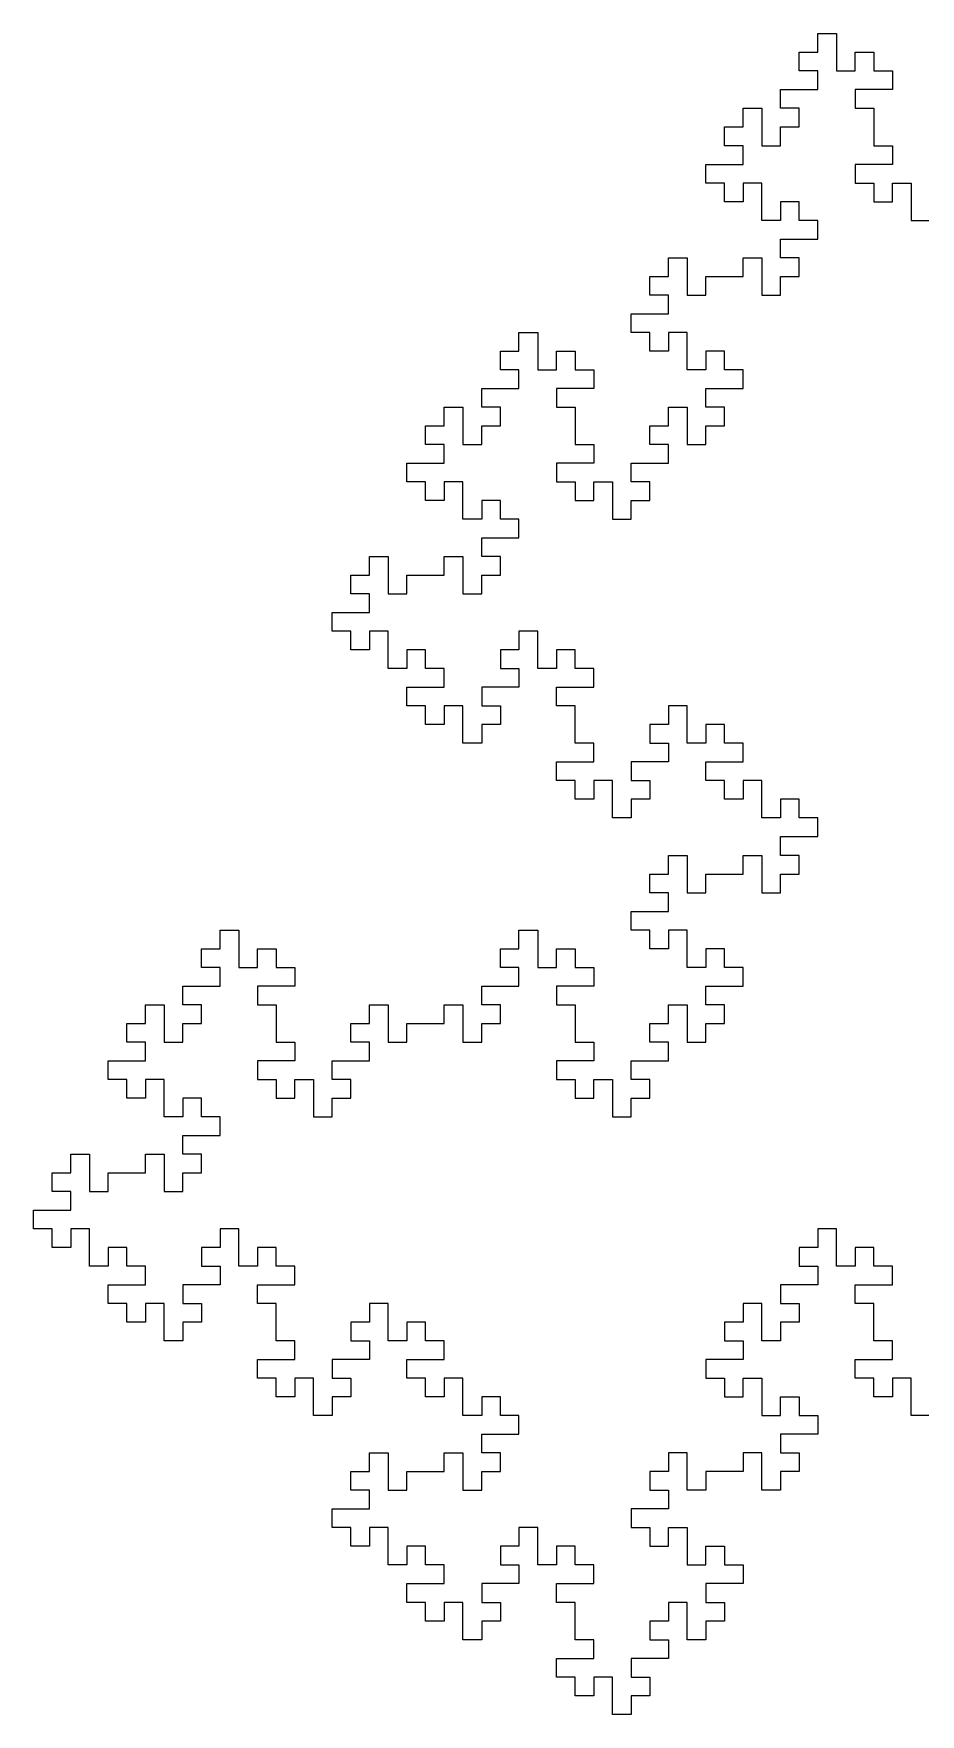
# Model space of a CAD drawing. Extents: x -442 to 211, y 60 to 305.
# Drawn here: x -442.4 to -356.6, y 142.2 to 304.7 of the extents above; entities that cross this region are included whole.
import ezdxf

# ---------------------------------------------------------------- set-up
doc = ezdxf.new("R2010")
doc.units = 0

msp = doc.modelspace()

# ---------------------------------------------------------------- linework, layer by layer
at = {"layer": 'Layer 1'}
for p, q in [((-366.552, 302.943), (-366.552, 304.749)), ((-366.552, 304.749), (-364.746, 304.749)), ((-364.746, 304.749), (-364.746, 302.943)), ((-368.357, 301.137), (-368.357, 302.943)), ((-368.357, 302.943), (-366.552, 302.943)), ((-364.746, 302.943), (-364.746, 301.137)), ((-362.94, 301.137), (-362.94, 302.943)), ((-362.94, 302.943), (-361.134, 302.943)), ((-361.134, 302.943), (-361.134, 301.137)), ((-366.552, 301.137), (-368.357, 301.137)), ((-366.552, 299.331), (-366.552, 301.137)), ((-364.746, 301.137), (-362.94, 301.137)), ((-361.134, 301.137), (-359.328, 301.137)), ((-359.328, 301.137), (-359.328, 299.331)), ((-370.163, 297.525), (-370.163, 299.331)), ((-370.163, 299.331), (-368.357, 299.331)), ((-368.357, 299.331), (-366.552, 299.331)), ((-361.134, 299.331), (-362.94, 299.331)), ((-362.94, 299.331), (-362.94, 297.525)), ((-359.328, 299.331), (-361.134, 299.331)), ((-373.775, 295.719), (-373.775, 297.525)), ((-373.775, 297.525), (-371.969, 297.525)), ((-371.969, 297.525), (-371.969, 295.719)), ((-368.357, 297.525), (-370.163, 297.525)), ((-368.357, 295.719), (-368.357, 297.525)), ((-362.94, 297.525), (-361.134, 297.525)), ((-361.134, 297.525), (-361.134, 295.719)), ((-375.581, 293.913), (-375.581, 295.719)), ((-375.581, 295.719), (-373.775, 295.719)), ((-371.969, 295.719), (-371.969, 293.913)), ((-370.163, 293.913), (-370.163, 295.719)), ((-370.163, 295.719), (-368.357, 295.719)), ((-361.134, 295.719), (-361.134, 293.913)), ((-373.775, 293.913), (-375.581, 293.913)), ((-373.775, 292.108), (-373.775, 293.913)), ((-371.969, 293.913), (-370.163, 293.913)), ((-361.134, 293.913), (-359.328, 293.913)), ((-359.328, 293.913), (-359.328, 292.108)), ((-377.387, 290.302), (-377.387, 292.108)), ((-377.387, 292.108), (-375.581, 292.108)), ((-375.581, 292.108), (-373.775, 292.108)), ((-361.134, 292.108), (-362.94, 292.108)), ((-362.94, 292.108), (-362.94, 290.302)), ((-359.328, 292.108), (-361.134, 292.108)), ((-375.581, 290.302), (-377.387, 290.302)), ((-375.581, 288.496), (-375.581, 290.302)), ((-371.969, 290.302), (-373.775, 290.302)), ((-373.775, 290.302), (-373.775, 288.496)), ((-371.969, 288.496), (-371.969, 290.302)), ((-362.94, 290.302), (-361.134, 290.302)), ((-361.134, 290.302), (-361.134, 288.496)), ((-359.328, 288.496), (-359.328, 290.302)), ((-359.328, 290.302), (-357.522, 290.302)), ((-357.522, 290.302), (-357.522, 288.496)), ((-373.775, 288.496), (-375.581, 288.496)), ((-371.969, 286.69), (-371.969, 288.496)), ((-368.357, 288.496), (-370.163, 288.496)), ((-370.163, 288.496), (-370.163, 286.69)), ((-368.357, 286.69), (-368.357, 288.496)), ((-361.134, 288.496), (-359.328, 288.496)), ((-357.522, 288.496), (-357.522, 286.69)), ((-370.163, 286.69), (-371.969, 286.69)), ((-366.552, 286.69), (-368.357, 286.69)), ((-366.552, 284.884), (-366.552, 286.69)), ((-357.522, 286.69), (-355.716, 286.69)), ((-370.163, 283.078), (-370.163, 284.884)), ((-370.163, 284.884), (-368.357, 284.884)), ((-368.357, 284.884), (-366.552, 284.884)), ((-380.999, 281.272), (-380.999, 283.078)), ((-380.999, 283.078), (-379.193, 283.078)), ((-379.193, 283.078), (-379.193, 281.272)), ((-373.775, 281.272), (-373.775, 283.078)), ((-373.775, 283.078), (-371.969, 283.078)), ((-371.969, 283.078), (-371.969, 281.272)), ((-368.357, 283.078), (-370.163, 283.078)), ((-368.357, 281.272), (-368.357, 283.078)), ((-382.804, 279.467), (-382.804, 281.272)), ((-382.804, 281.272), (-380.999, 281.272)), ((-379.193, 281.272), (-379.193, 279.467)), ((-377.387, 279.467), (-377.387, 281.272)), ((-377.387, 281.272), (-375.581, 281.272)), ((-375.581, 281.272), (-373.775, 281.272)), ((-371.969, 281.272), (-371.969, 279.467)), ((-370.163, 279.467), (-370.163, 281.272)), ((-370.163, 281.272), (-368.357, 281.272)), ((-380.999, 279.467), (-382.804, 279.467)), ((-380.999, 277.661), (-380.999, 279.467)), ((-379.193, 279.467), (-377.387, 279.467)), ((-371.969, 279.467), (-370.163, 279.467)), ((-384.61, 275.855), (-384.61, 277.661)), ((-384.61, 277.661), (-382.804, 277.661)), ((-382.804, 277.661), (-380.999, 277.661)), ((-395.446, 274.049), (-395.446, 275.855)), ((-395.446, 275.855), (-393.64, 275.855)), ((-393.64, 275.855), (-393.64, 274.049)), ((-382.804, 275.855), (-384.61, 275.855)), ((-382.804, 274.049), (-382.804, 275.855)), ((-379.193, 275.855), (-380.999, 275.855)), ((-380.999, 275.855), (-380.999, 274.049)), ((-379.193, 274.049), (-379.193, 275.855)), ((-397.251, 272.243), (-397.251, 274.049)), ((-397.251, 274.049), (-395.446, 274.049)), ((-393.64, 274.049), (-393.64, 272.243)), ((-391.834, 272.243), (-391.834, 274.049)), ((-391.834, 274.049), (-390.028, 274.049)), ((-390.028, 274.049), (-390.028, 272.243)), ((-380.999, 274.049), (-382.804, 274.049)), ((-379.193, 272.243), (-379.193, 274.049)), ((-375.581, 274.049), (-377.387, 274.049)), ((-377.387, 274.049), (-377.387, 272.243)), ((-375.581, 272.243), (-375.581, 274.049)), ((-395.446, 272.243), (-397.251, 272.243)), ((-395.446, 270.437), (-395.446, 272.243)), ((-393.64, 272.243), (-391.834, 272.243)), ((-390.028, 272.243), (-388.222, 272.243)), ((-388.222, 272.243), (-388.222, 270.437)), ((-377.387, 272.243), (-379.193, 272.243)), ((-373.775, 272.243), (-375.581, 272.243)), ((-373.775, 270.437), (-373.775, 272.243)), ((-399.057, 268.631), (-399.057, 270.437)), ((-399.057, 270.437), (-397.251, 270.437)), ((-397.251, 270.437), (-395.446, 270.437)), ((-390.028, 270.437), (-391.834, 270.437)), ((-391.834, 270.437), (-391.834, 268.631)), ((-388.222, 270.437), (-390.028, 270.437)), ((-377.387, 268.631), (-377.387, 270.437)), ((-377.387, 270.437), (-375.581, 270.437)), ((-375.581, 270.437), (-373.775, 270.437)), ((-402.669, 266.825), (-402.669, 268.631)), ((-402.669, 268.631), (-400.863, 268.631)), ((-400.863, 268.631), (-400.863, 266.825)), ((-397.251, 268.631), (-399.057, 268.631)), ((-397.251, 266.825), (-397.251, 268.631)), ((-391.834, 268.631), (-390.028, 268.631)), ((-390.028, 268.631), (-390.028, 266.825)), ((-380.999, 266.825), (-380.999, 268.631)), ((-380.999, 268.631), (-379.193, 268.631)), ((-379.193, 268.631), (-379.193, 266.825)), ((-375.581, 268.631), (-377.387, 268.631)), ((-375.581, 266.825), (-375.581, 268.631)), ((-404.475, 265.02), (-404.475, 266.825)), ((-404.475, 266.825), (-402.669, 266.825)), ((-400.863, 266.825), (-400.863, 265.02)), ((-399.057, 265.02), (-399.057, 266.825)), ((-399.057, 266.825), (-397.251, 266.825)), ((-390.028, 266.825), (-390.028, 265.02)), ((-382.804, 265.02), (-382.804, 266.825)), ((-382.804, 266.825), (-380.999, 266.825)), ((-379.193, 266.825), (-379.193, 265.02)), ((-377.387, 265.02), (-377.387, 266.825)), ((-377.387, 266.825), (-375.581, 266.825)), ((-402.669, 265.02), (-404.475, 265.02)), ((-402.669, 263.214), (-402.669, 265.02)), ((-400.863, 265.02), (-399.057, 265.02)), ((-390.028, 265.02), (-388.222, 265.02)), ((-388.222, 265.02), (-388.222, 263.214)), ((-380.999, 265.02), (-382.804, 265.02)), ((-380.999, 263.214), (-380.999, 265.02)), ((-379.193, 265.02), (-377.387, 265.02)), ((-406.281, 261.408), (-406.281, 263.214)), ((-406.281, 263.214), (-404.475, 263.214)), ((-404.475, 263.214), (-402.669, 263.214)), ((-390.028, 263.214), (-391.834, 263.214)), ((-391.834, 263.214), (-391.834, 261.408)), ((-388.222, 263.214), (-390.028, 263.214)), ((-384.61, 261.408), (-384.61, 263.214)), ((-384.61, 263.214), (-382.804, 263.214)), ((-382.804, 263.214), (-380.999, 263.214)), ((-404.475, 261.408), (-406.281, 261.408)), ((-404.475, 259.602), (-404.475, 261.408)), ((-400.863, 261.408), (-402.669, 261.408)), ((-402.669, 261.408), (-402.669, 259.602)), ((-400.863, 259.602), (-400.863, 261.408)), ((-391.834, 261.408), (-390.028, 261.408)), ((-390.028, 261.408), (-390.028, 259.602)), ((-388.222, 259.602), (-388.222, 261.408)), ((-388.222, 261.408), (-386.416, 261.408)), ((-386.416, 261.408), (-386.416, 259.602)), ((-382.804, 261.408), (-384.61, 261.408)), ((-382.804, 259.602), (-382.804, 261.408)), ((-402.669, 259.602), (-404.475, 259.602)), ((-400.863, 257.796), (-400.863, 259.602)), ((-397.251, 259.602), (-399.057, 259.602)), ((-399.057, 259.602), (-399.057, 257.796)), ((-397.251, 257.796), (-397.251, 259.602)), ((-390.028, 259.602), (-388.222, 259.602)), ((-386.416, 259.602), (-386.416, 257.796)), ((-384.61, 257.796), (-384.61, 259.602)), ((-384.61, 259.602), (-382.804, 259.602)), ((-399.057, 257.796), (-400.863, 257.796)), ((-395.446, 257.796), (-397.251, 257.796)), ((-395.446, 255.99), (-395.446, 257.796)), ((-386.416, 257.796), (-384.61, 257.796)), ((-399.057, 254.184), (-399.057, 255.99)), ((-399.057, 255.99), (-397.251, 255.99)), ((-397.251, 255.99), (-395.446, 255.99)), ((-409.892, 252.379), (-409.892, 254.184)), ((-409.892, 254.184), (-408.087, 254.184)), ((-408.087, 254.184), (-408.087, 252.379)), ((-402.669, 252.379), (-402.669, 254.184)), ((-402.669, 254.184), (-400.863, 254.184)), ((-400.863, 254.184), (-400.863, 252.379)), ((-397.251, 254.184), (-399.057, 254.184)), ((-397.251, 252.379), (-397.251, 254.184)), ((-411.698, 250.573), (-411.698, 252.379)), ((-411.698, 252.379), (-409.892, 252.379)), ((-408.087, 252.379), (-408.087, 250.573)), ((-406.281, 250.573), (-406.281, 252.379)), ((-406.281, 252.379), (-404.475, 252.379)), ((-404.475, 252.379), (-402.669, 252.379)), ((-400.863, 252.379), (-400.863, 250.573)), ((-399.057, 250.573), (-399.057, 252.379)), ((-399.057, 252.379), (-397.251, 252.379)), ((-409.892, 250.573), (-411.698, 250.573)), ((-409.892, 248.767), (-409.892, 250.573)), ((-408.087, 250.573), (-406.281, 250.573)), ((-400.863, 250.573), (-399.057, 250.573)), ((-413.504, 246.961), (-413.504, 248.767)), ((-413.504, 248.767), (-411.698, 248.767)), ((-411.698, 248.767), (-409.892, 248.767)), ((-411.698, 246.961), (-413.504, 246.961)), ((-411.698, 245.155), (-411.698, 246.961)), ((-408.087, 246.961), (-409.892, 246.961)), ((-409.892, 246.961), (-409.892, 245.155)), ((-408.087, 245.155), (-408.087, 246.961)), ((-393.64, 246.961), (-395.446, 246.961)), ((-395.446, 246.961), (-395.446, 245.155)), ((-393.64, 245.155), (-393.64, 246.961)), ((-409.892, 245.155), (-411.698, 245.155)), ((-408.087, 243.349), (-408.087, 245.155)), ((-404.475, 245.155), (-406.281, 245.155)), ((-406.281, 245.155), (-406.281, 243.349)), ((-404.475, 243.349), (-404.475, 245.155)), ((-395.446, 245.155), (-397.251, 245.155)), ((-397.251, 245.155), (-397.251, 243.349)), ((-393.64, 243.349), (-393.64, 245.155)), ((-390.028, 245.155), (-391.834, 245.155)), ((-391.834, 245.155), (-391.834, 243.349)), ((-390.028, 243.349), (-390.028, 245.155)), ((-406.281, 243.349), (-408.087, 243.349)), ((-402.669, 243.349), (-404.475, 243.349)), ((-402.669, 241.543), (-402.669, 243.349)), ((-397.251, 243.349), (-395.446, 243.349)), ((-395.446, 243.349), (-395.446, 241.543)), ((-391.834, 243.349), (-393.64, 243.349)), ((-388.222, 243.349), (-390.028, 243.349)), ((-388.222, 241.543), (-388.222, 243.349)), ((-406.281, 239.737), (-406.281, 241.543)), ((-406.281, 241.543), (-404.475, 241.543)), ((-404.475, 241.543), (-402.669, 241.543)), ((-397.251, 241.543), (-399.057, 241.543)), ((-399.057, 241.543), (-399.057, 239.737)), ((-395.446, 241.543), (-397.251, 241.543)), ((-391.834, 239.737), (-391.834, 241.543)), ((-391.834, 241.543), (-390.028, 241.543)), ((-390.028, 241.543), (-388.222, 241.543)), ((-404.475, 239.737), (-406.281, 239.737)), ((-404.475, 237.932), (-404.475, 239.737)), ((-400.863, 239.737), (-402.669, 239.737)), ((-402.669, 239.737), (-402.669, 237.932)), ((-400.863, 237.932), (-400.863, 239.737)), ((-399.057, 239.737), (-397.251, 239.737)), ((-397.251, 239.737), (-397.251, 237.932)), ((-390.028, 239.737), (-391.834, 239.737)), ((-390.028, 237.932), (-390.028, 239.737)), ((-379.193, 239.737), (-380.999, 239.737)), ((-380.999, 239.737), (-380.999, 237.932)), ((-379.193, 237.932), (-379.193, 239.737)), ((-402.669, 237.932), (-404.475, 237.932)), ((-400.863, 236.126), (-400.863, 237.932)), ((-397.251, 237.932), (-399.057, 237.932)), ((-399.057, 237.932), (-399.057, 236.126)), ((-390.028, 236.126), (-390.028, 237.932)), ((-380.999, 237.932), (-382.804, 237.932)), ((-382.804, 237.932), (-382.804, 236.126)), ((-379.193, 236.126), (-379.193, 237.932)), ((-375.581, 237.932), (-377.387, 237.932)), ((-377.387, 237.932), (-377.387, 236.126)), ((-375.581, 236.126), (-375.581, 237.932)), ((-399.057, 236.126), (-400.863, 236.126)), ((-388.222, 236.126), (-390.028, 236.126)), ((-388.222, 234.32), (-388.222, 236.126)), ((-382.804, 236.126), (-380.999, 236.126)), ((-380.999, 236.126), (-380.999, 234.32)), ((-377.387, 236.126), (-379.193, 236.126)), ((-373.775, 236.126), (-375.581, 236.126)), ((-373.775, 234.32), (-373.775, 236.126)), ((-391.834, 232.514), (-391.834, 234.32)), ((-391.834, 234.32), (-390.028, 234.32)), ((-390.028, 234.32), (-388.222, 234.32)), ((-382.804, 234.32), (-384.61, 234.32)), ((-384.61, 234.32), (-384.61, 232.514)), ((-380.999, 234.32), (-382.804, 234.32)), ((-377.387, 232.514), (-377.387, 234.32)), ((-377.387, 234.32), (-375.581, 234.32)), ((-375.581, 234.32), (-373.775, 234.32)), ((-390.028, 232.514), (-391.834, 232.514)), ((-390.028, 230.708), (-390.028, 232.514)), ((-386.416, 232.514), (-388.222, 232.514)), ((-388.222, 232.514), (-388.222, 230.708)), ((-386.416, 230.708), (-386.416, 232.514)), ((-384.61, 232.514), (-382.804, 232.514)), ((-382.804, 232.514), (-382.804, 230.708)), ((-375.581, 232.514), (-377.387, 232.514)), ((-375.581, 230.708), (-375.581, 232.514)), ((-371.969, 232.514), (-373.775, 232.514)), ((-373.775, 232.514), (-373.775, 230.708)), ((-371.969, 230.708), (-371.969, 232.514)), ((-388.222, 230.708), (-390.028, 230.708)), ((-386.416, 228.902), (-386.416, 230.708)), ((-382.804, 230.708), (-384.61, 230.708)), ((-384.61, 230.708), (-384.61, 228.902)), ((-373.775, 230.708), (-375.581, 230.708)), ((-371.969, 228.902), (-371.969, 230.708)), ((-368.357, 230.708), (-370.163, 230.708)), ((-370.163, 230.708), (-370.163, 228.902)), ((-368.357, 228.902), (-368.357, 230.708)), ((-384.61, 228.902), (-386.416, 228.902)), ((-370.163, 228.902), (-371.969, 228.902)), ((-366.552, 228.902), (-368.357, 228.902)), ((-366.552, 227.096), (-366.552, 228.902)), ((-370.163, 225.29), (-370.163, 227.096)), ((-370.163, 227.096), (-368.357, 227.096)), ((-368.357, 227.096), (-366.552, 227.096)), ((-380.999, 223.485), (-380.999, 225.29)), ((-380.999, 225.29), (-379.193, 225.29)), ((-379.193, 225.29), (-379.193, 223.485)), ((-373.775, 223.485), (-373.775, 225.29)), ((-373.775, 225.29), (-371.969, 225.29)), ((-371.969, 225.29), (-371.969, 223.485)), ((-368.357, 225.29), (-370.163, 225.29)), ((-368.357, 223.485), (-368.357, 225.29)), ((-382.804, 221.679), (-382.804, 223.485)), ((-382.804, 223.485), (-380.999, 223.485)), ((-379.193, 223.485), (-379.193, 221.679)), ((-377.387, 221.679), (-377.387, 223.485)), ((-377.387, 223.485), (-375.581, 223.485)), ((-375.581, 223.485), (-373.775, 223.485)), ((-371.969, 223.485), (-371.969, 221.679)), ((-370.163, 221.679), (-370.163, 223.485)), ((-370.163, 223.485), (-368.357, 223.485)), ((-380.999, 221.679), (-382.804, 221.679)), ((-380.999, 219.873), (-380.999, 221.679)), ((-379.193, 221.679), (-377.387, 221.679)), ((-371.969, 221.679), (-370.163, 221.679)), ((-384.61, 218.067), (-384.61, 219.873)), ((-384.61, 219.873), (-382.804, 219.873)), ((-382.804, 219.873), (-380.999, 219.873)), ((-424.339, 216.261), (-424.339, 218.067)), ((-424.339, 218.067), (-422.534, 218.067)), ((-422.534, 218.067), (-422.534, 216.261)), ((-395.446, 216.261), (-395.446, 218.067)), ((-395.446, 218.067), (-393.64, 218.067)), ((-393.64, 218.067), (-393.64, 216.261)), ((-382.804, 218.067), (-384.61, 218.067)), ((-382.804, 216.261), (-382.804, 218.067)), ((-379.193, 218.067), (-380.999, 218.067)), ((-380.999, 218.067), (-380.999, 216.261)), ((-379.193, 216.261), (-379.193, 218.067)), ((-426.145, 214.455), (-426.145, 216.261)), ((-426.145, 216.261), (-424.339, 216.261)), ((-422.534, 216.261), (-422.534, 214.455)), ((-420.728, 214.455), (-420.728, 216.261)), ((-420.728, 216.261), (-418.922, 216.261)), ((-418.922, 216.261), (-418.922, 214.455)), ((-397.251, 214.455), (-397.251, 216.261)), ((-397.251, 216.261), (-395.446, 216.261)), ((-393.64, 216.261), (-393.64, 214.455)), ((-391.834, 214.455), (-391.834, 216.261)), ((-391.834, 216.261), (-390.028, 216.261)), ((-390.028, 216.261), (-390.028, 214.455)), ((-380.999, 216.261), (-382.804, 216.261)), ((-379.193, 214.455), (-379.193, 216.261)), ((-375.581, 216.261), (-377.387, 216.261)), ((-377.387, 216.261), (-377.387, 214.455)), ((-375.581, 214.455), (-375.581, 216.261)), ((-424.339, 214.455), (-426.145, 214.455)), ((-424.339, 212.649), (-424.339, 214.455)), ((-422.534, 214.455), (-420.728, 214.455)), ((-418.922, 214.455), (-417.116, 214.455)), ((-417.116, 214.455), (-417.116, 212.649)), ((-395.446, 214.455), (-397.251, 214.455)), ((-395.446, 212.649), (-395.446, 214.455)), ((-393.64, 214.455), (-391.834, 214.455)), ((-390.028, 214.455), (-388.222, 214.455)), ((-388.222, 214.455), (-388.222, 212.649)), ((-377.387, 214.455), (-379.193, 214.455)), ((-373.775, 214.455), (-375.581, 214.455)), ((-373.775, 212.649), (-373.775, 214.455)), ((-427.951, 210.844), (-427.951, 212.649)), ((-427.951, 212.649), (-426.145, 212.649)), ((-426.145, 212.649), (-424.339, 212.649)), ((-418.922, 212.649), (-420.728, 212.649)), ((-420.728, 212.649), (-420.728, 210.844)), ((-417.116, 212.649), (-418.922, 212.649)), ((-399.057, 210.844), (-399.057, 212.649)), ((-399.057, 212.649), (-397.251, 212.649)), ((-397.251, 212.649), (-395.446, 212.649)), ((-390.028, 212.649), (-391.834, 212.649)), ((-391.834, 212.649), (-391.834, 210.844)), ((-388.222, 212.649), (-390.028, 212.649)), ((-377.387, 210.844), (-377.387, 212.649)), ((-377.387, 212.649), (-375.581, 212.649)), ((-375.581, 212.649), (-373.775, 212.649)), ((-431.563, 209.038), (-431.563, 210.844)), ((-431.563, 210.844), (-429.757, 210.844)), ((-429.757, 210.844), (-429.757, 209.038)), ((-426.145, 210.844), (-427.951, 210.844)), ((-426.145, 209.038), (-426.145, 210.844)), ((-420.728, 210.844), (-418.922, 210.844)), ((-418.922, 210.844), (-418.922, 209.038)), ((-409.892, 209.038), (-409.892, 210.844)), ((-409.892, 210.844), (-408.087, 210.844)), ((-408.087, 210.844), (-408.087, 209.038)), ((-402.669, 209.038), (-402.669, 210.844)), ((-402.669, 210.844), (-400.863, 210.844)), ((-400.863, 210.844), (-400.863, 209.038)), ((-397.251, 210.844), (-399.057, 210.844)), ((-397.251, 209.038), (-397.251, 210.844)), ((-391.834, 210.844), (-390.028, 210.844)), ((-390.028, 210.844), (-390.028, 209.038)), ((-380.999, 209.038), (-380.999, 210.844)), ((-380.999, 210.844), (-379.193, 210.844)), ((-379.193, 210.844), (-379.193, 209.038)), ((-375.581, 210.844), (-377.387, 210.844)), ((-375.581, 209.038), (-375.581, 210.844)), ((-433.369, 207.232), (-433.369, 209.038)), ((-433.369, 209.038), (-431.563, 209.038)), ((-429.757, 209.038), (-429.757, 207.232)), ((-427.951, 207.232), (-427.951, 209.038)), ((-427.951, 209.038), (-426.145, 209.038)), ((-418.922, 209.038), (-418.922, 207.232)), ((-411.698, 207.232), (-411.698, 209.038)), ((-411.698, 209.038), (-409.892, 209.038)), ((-408.087, 209.038), (-408.087, 207.232)), ((-406.281, 207.232), (-406.281, 209.038)), ((-406.281, 209.038), (-404.475, 209.038)), ((-404.475, 209.038), (-402.669, 209.038)), ((-400.863, 209.038), (-400.863, 207.232)), ((-399.057, 207.232), (-399.057, 209.038)), ((-399.057, 209.038), (-397.251, 209.038)), ((-390.028, 209.038), (-390.028, 207.232)), ((-382.804, 207.232), (-382.804, 209.038)), ((-382.804, 209.038), (-380.999, 209.038)), ((-379.193, 209.038), (-379.193, 207.232)), ((-377.387, 207.232), (-377.387, 209.038)), ((-377.387, 209.038), (-375.581, 209.038)), ((-431.563, 207.232), (-433.369, 207.232)), ((-431.563, 205.426), (-431.563, 207.232)), ((-429.757, 207.232), (-427.951, 207.232)), ((-418.922, 207.232), (-417.116, 207.232)), ((-417.116, 207.232), (-417.116, 205.426)), ((-409.892, 207.232), (-411.698, 207.232)), ((-409.892, 205.426), (-409.892, 207.232)), ((-408.087, 207.232), (-406.281, 207.232)), ((-400.863, 207.232), (-399.057, 207.232)), ((-390.028, 207.232), (-388.222, 207.232)), ((-388.222, 207.232), (-388.222, 205.426)), ((-380.999, 207.232), (-382.804, 207.232)), ((-380.999, 205.426), (-380.999, 207.232)), ((-379.193, 207.232), (-377.387, 207.232)), ((-435.175, 203.62), (-435.175, 205.426)), ((-435.175, 205.426), (-433.369, 205.426)), ((-433.369, 205.426), (-431.563, 205.426)), ((-418.922, 205.426), (-420.728, 205.426)), ((-420.728, 205.426), (-420.728, 203.62)), ((-417.116, 205.426), (-418.922, 205.426)), ((-413.504, 203.62), (-413.504, 205.426)), ((-413.504, 205.426), (-411.698, 205.426)), ((-411.698, 205.426), (-409.892, 205.426)), ((-390.028, 205.426), (-391.834, 205.426)), ((-391.834, 205.426), (-391.834, 203.62)), ((-388.222, 205.426), (-390.028, 205.426)), ((-384.61, 203.62), (-384.61, 205.426)), ((-384.61, 205.426), (-382.804, 205.426)), ((-382.804, 205.426), (-380.999, 205.426)), ((-433.369, 203.62), (-435.175, 203.62)), ((-433.369, 201.814), (-433.369, 203.62)), ((-429.757, 203.62), (-431.563, 203.62)), ((-431.563, 203.62), (-431.563, 201.814)), ((-429.757, 201.814), (-429.757, 203.62)), ((-420.728, 203.62), (-418.922, 203.62)), ((-418.922, 203.62), (-418.922, 201.814)), ((-417.116, 201.814), (-417.116, 203.62)), ((-417.116, 203.62), (-415.31, 203.62)), ((-415.31, 203.62), (-415.31, 201.814)), ((-411.698, 203.62), (-413.504, 203.62)), ((-411.698, 201.814), (-411.698, 203.62)), ((-391.834, 203.62), (-390.028, 203.62)), ((-390.028, 203.62), (-390.028, 201.814)), ((-388.222, 201.814), (-388.222, 203.62)), ((-388.222, 203.62), (-386.416, 203.62)), ((-386.416, 203.62), (-386.416, 201.814)), ((-382.804, 203.62), (-384.61, 203.62)), ((-382.804, 201.814), (-382.804, 203.62)), ((-431.563, 201.814), (-433.369, 201.814)), ((-429.757, 200.008), (-429.757, 201.814)), ((-426.145, 201.814), (-427.951, 201.814)), ((-427.951, 201.814), (-427.951, 200.008)), ((-426.145, 200.008), (-426.145, 201.814)), ((-418.922, 201.814), (-417.116, 201.814)), ((-415.31, 201.814), (-415.31, 200.008)), ((-413.504, 200.008), (-413.504, 201.814)), ((-413.504, 201.814), (-411.698, 201.814)), ((-390.028, 201.814), (-388.222, 201.814)), ((-386.416, 201.814), (-386.416, 200.008)), ((-384.61, 200.008), (-384.61, 201.814)), ((-384.61, 201.814), (-382.804, 201.814)), ((-427.951, 200.008), (-429.757, 200.008)), ((-424.339, 200.008), (-426.145, 200.008)), ((-424.339, 198.202), (-424.339, 200.008)), ((-415.31, 200.008), (-413.504, 200.008)), ((-386.416, 200.008), (-384.61, 200.008)), ((-427.951, 196.397), (-427.951, 198.202)), ((-427.951, 198.202), (-426.145, 198.202)), ((-426.145, 198.202), (-424.339, 198.202)), ((-438.786, 194.591), (-438.786, 196.397)), ((-438.786, 196.397), (-436.98, 196.397)), ((-436.98, 196.397), (-436.98, 194.591)), ((-431.563, 194.591), (-431.563, 196.397)), ((-431.563, 196.397), (-429.757, 196.397)), ((-429.757, 196.397), (-429.757, 194.591)), ((-426.145, 196.397), (-427.951, 196.397)), ((-426.145, 194.591), (-426.145, 196.397)), ((-440.592, 192.785), (-440.592, 194.591)), ((-440.592, 194.591), (-438.786, 194.591)), ((-436.98, 194.591), (-436.98, 192.785)), ((-435.175, 192.785), (-435.175, 194.591)), ((-435.175, 194.591), (-433.369, 194.591)), ((-433.369, 194.591), (-431.563, 194.591)), ((-429.757, 194.591), (-429.757, 192.785)), ((-427.951, 192.785), (-427.951, 194.591)), ((-427.951, 194.591), (-426.145, 194.591)), ((-438.786, 192.785), (-440.592, 192.785)), ((-438.786, 190.979), (-438.786, 192.785)), ((-436.98, 192.785), (-435.175, 192.785)), ((-429.757, 192.785), (-427.951, 192.785)), ((-442.398, 189.173), (-442.398, 190.979)), ((-442.398, 190.979), (-440.592, 190.979)), ((-440.592, 190.979), (-438.786, 190.979)), ((-440.592, 189.173), (-442.398, 189.173)), ((-440.592, 187.367), (-440.592, 189.173)), ((-436.98, 189.173), (-438.786, 189.173)), ((-438.786, 189.173), (-438.786, 187.367)), ((-436.98, 187.367), (-436.98, 189.173)), ((-422.534, 189.173), (-424.339, 189.173)), ((-424.339, 189.173), (-424.339, 187.367)), ((-422.534, 187.367), (-422.534, 189.173)), ((-364.746, 189.173), (-366.552, 189.173)), ((-366.552, 189.173), (-366.552, 187.367)), ((-364.746, 187.367), (-364.746, 189.173)), ((-438.786, 187.367), (-440.592, 187.367)), ((-436.98, 185.561), (-436.98, 187.367)), ((-433.369, 187.367), (-435.175, 187.367)), ((-435.175, 187.367), (-435.175, 185.561)), ((-433.369, 185.561), (-433.369, 187.367)), ((-424.339, 187.367), (-426.145, 187.367)), ((-426.145, 187.367), (-426.145, 185.561)), ((-422.534, 185.561), (-422.534, 187.367)), ((-418.922, 187.367), (-420.728, 187.367)), ((-420.728, 187.367), (-420.728, 185.561)), ((-418.922, 185.561), (-418.922, 187.367)), ((-366.552, 187.367), (-368.357, 187.367)), ((-368.357, 187.367), (-368.357, 185.561)), ((-364.746, 185.561), (-364.746, 187.367)), ((-361.134, 187.367), (-362.94, 187.367)), ((-362.94, 187.367), (-362.94, 185.561)), ((-361.134, 185.561), (-361.134, 187.367)), ((-435.175, 185.561), (-436.98, 185.561)), ((-431.563, 185.561), (-433.369, 185.561)), ((-431.563, 183.755), (-431.563, 185.561)), ((-426.145, 185.561), (-424.339, 185.561)), ((-424.339, 185.561), (-424.339, 183.755)), ((-420.728, 185.561), (-422.534, 185.561)), ((-417.116, 185.561), (-418.922, 185.561)), ((-417.116, 183.755), (-417.116, 185.561)), ((-368.357, 185.561), (-366.552, 185.561)), ((-366.552, 185.561), (-366.552, 183.755)), ((-362.94, 185.561), (-364.746, 185.561)), ((-359.328, 185.561), (-361.134, 185.561)), ((-359.328, 183.755), (-359.328, 185.561)), ((-435.175, 181.95), (-435.175, 183.755)), ((-435.175, 183.755), (-433.369, 183.755)), ((-433.369, 183.755), (-431.563, 183.755)), ((-426.145, 183.755), (-427.951, 183.755)), ((-427.951, 183.755), (-427.951, 181.95)), ((-424.339, 183.755), (-426.145, 183.755)), ((-420.728, 181.95), (-420.728, 183.755)), ((-420.728, 183.755), (-418.922, 183.755)), ((-418.922, 183.755), (-417.116, 183.755)), ((-368.357, 183.755), (-370.163, 183.755)), ((-370.163, 183.755), (-370.163, 181.95)), ((-366.552, 183.755), (-368.357, 183.755)), ((-362.94, 181.95), (-362.94, 183.755)), ((-362.94, 183.755), (-361.134, 183.755)), ((-361.134, 183.755), (-359.328, 183.755)), ((-433.369, 181.95), (-435.175, 181.95)), ((-433.369, 180.144), (-433.369, 181.95)), ((-429.757, 181.95), (-431.563, 181.95)), ((-431.563, 181.95), (-431.563, 180.144)), ((-429.757, 180.144), (-429.757, 181.95)), ((-427.951, 181.95), (-426.145, 181.95)), ((-426.145, 181.95), (-426.145, 180.144)), ((-418.922, 181.95), (-420.728, 181.95)), ((-418.922, 180.144), (-418.922, 181.95)), ((-408.087, 181.95), (-409.892, 181.95)), ((-409.892, 181.95), (-409.892, 180.144)), ((-408.087, 180.144), (-408.087, 181.95)), ((-371.969, 181.95), (-373.775, 181.95)), ((-373.775, 181.95), (-373.775, 180.144)), ((-371.969, 180.144), (-371.969, 181.95)), ((-370.163, 181.95), (-368.357, 181.95)), ((-368.357, 181.95), (-368.357, 180.144)), ((-361.134, 181.95), (-362.94, 181.95)), ((-361.134, 180.144), (-361.134, 181.95)), ((-431.563, 180.144), (-433.369, 180.144)), ((-429.757, 178.338), (-429.757, 180.144)), ((-426.145, 180.144), (-427.951, 180.144)), ((-427.951, 180.144), (-427.951, 178.338)), ((-418.922, 178.338), (-418.922, 180.144)), ((-409.892, 180.144), (-411.698, 180.144)), ((-411.698, 180.144), (-411.698, 178.338)), ((-408.087, 178.338), (-408.087, 180.144)), ((-404.475, 180.144), (-406.281, 180.144)), ((-406.281, 180.144), (-406.281, 178.338)), ((-404.475, 178.338), (-404.475, 180.144)), ((-373.775, 180.144), (-375.581, 180.144)), ((-375.581, 180.144), (-375.581, 178.338)), ((-371.969, 178.338), (-371.969, 180.144)), ((-368.357, 180.144), (-370.163, 180.144)), ((-370.163, 180.144), (-370.163, 178.338)), ((-361.134, 178.338), (-361.134, 180.144)), ((-427.951, 178.338), (-429.757, 178.338)), ((-417.116, 178.338), (-418.922, 178.338)), ((-417.116, 176.532), (-417.116, 178.338)), ((-411.698, 178.338), (-409.892, 178.338)), ((-409.892, 178.338), (-409.892, 176.532)), ((-406.281, 178.338), (-408.087, 178.338)), ((-402.669, 178.338), (-404.475, 178.338)), ((-402.669, 176.532), (-402.669, 178.338)), ((-375.581, 178.338), (-373.775, 178.338)), ((-373.775, 178.338), (-373.775, 176.532)), ((-370.163, 178.338), (-371.969, 178.338)), ((-359.328, 178.338), (-361.134, 178.338)), ((-359.328, 176.532), (-359.328, 178.338)), ((-420.728, 174.726), (-420.728, 176.532)), ((-420.728, 176.532), (-418.922, 176.532)), ((-418.922, 176.532), (-417.116, 176.532)), ((-411.698, 176.532), (-413.504, 176.532)), ((-413.504, 176.532), (-413.504, 174.726)), ((-409.892, 176.532), (-411.698, 176.532)), ((-406.281, 174.726), (-406.281, 176.532)), ((-406.281, 176.532), (-404.475, 176.532)), ((-404.475, 176.532), (-402.669, 176.532)), ((-375.581, 176.532), (-377.387, 176.532)), ((-377.387, 176.532), (-377.387, 174.726)), ((-373.775, 176.532), (-375.581, 176.532)), ((-362.94, 174.726), (-362.94, 176.532)), ((-362.94, 176.532), (-361.134, 176.532)), ((-361.134, 176.532), (-359.328, 176.532)), ((-418.922, 174.726), (-420.728, 174.726)), ((-418.922, 172.92), (-418.922, 174.726)), ((-415.31, 174.726), (-417.116, 174.726)), ((-417.116, 174.726), (-417.116, 172.92)), ((-415.31, 172.92), (-415.31, 174.726)), ((-413.504, 174.726), (-411.698, 174.726)), ((-411.698, 174.726), (-411.698, 172.92)), ((-404.475, 174.726), (-406.281, 174.726)), ((-404.475, 172.92), (-404.475, 174.726)), ((-400.863, 174.726), (-402.669, 174.726)), ((-402.669, 174.726), (-402.669, 172.92)), ((-400.863, 172.92), (-400.863, 174.726)), ((-377.387, 174.726), (-375.581, 174.726)), ((-375.581, 174.726), (-375.581, 172.92)), ((-373.775, 172.92), (-373.775, 174.726)), ((-373.775, 174.726), (-371.969, 174.726)), ((-371.969, 174.726), (-371.969, 172.92)), ((-361.134, 174.726), (-362.94, 174.726)), ((-361.134, 172.92), (-361.134, 174.726)), ((-357.522, 174.726), (-359.328, 174.726)), ((-359.328, 174.726), (-359.328, 172.92)), ((-357.522, 172.92), (-357.522, 174.726)), ((-417.116, 172.92), (-418.922, 172.92)), ((-415.31, 171.114), (-415.31, 172.92)), ((-411.698, 172.92), (-413.504, 172.92)), ((-413.504, 172.92), (-413.504, 171.114)), ((-402.669, 172.92), (-404.475, 172.92)), ((-400.863, 171.114), (-400.863, 172.92)), ((-397.251, 172.92), (-399.057, 172.92)), ((-399.057, 172.92), (-399.057, 171.114)), ((-397.251, 171.114), (-397.251, 172.92)), ((-375.581, 172.92), (-373.775, 172.92)), ((-371.969, 172.92), (-371.969, 171.114)), ((-370.163, 171.114), (-370.163, 172.92)), ((-370.163, 172.92), (-368.357, 172.92)), ((-368.357, 172.92), (-368.357, 171.114)), ((-359.328, 172.92), (-361.134, 172.92)), ((-357.522, 171.114), (-357.522, 172.92)), ((-413.504, 171.114), (-415.31, 171.114)), ((-399.057, 171.114), (-400.863, 171.114)), ((-395.446, 171.114), (-397.251, 171.114)), ((-395.446, 169.309), (-395.446, 171.114)), ((-371.969, 171.114), (-370.163, 171.114)), ((-368.357, 171.114), (-366.552, 171.114)), ((-366.552, 171.114), (-366.552, 169.309)), ((-355.716, 171.114), (-357.522, 171.114)), ((-399.057, 167.503), (-399.057, 169.309)), ((-399.057, 169.309), (-397.251, 169.309)), ((-397.251, 169.309), (-395.446, 169.309)), ((-368.357, 169.309), (-370.163, 169.309)), ((-370.163, 169.309), (-370.163, 167.503)), ((-366.552, 169.309), (-368.357, 169.309)), ((-409.892, 165.697), (-409.892, 167.503)), ((-409.892, 167.503), (-408.087, 167.503)), ((-408.087, 167.503), (-408.087, 165.697)), ((-402.669, 165.697), (-402.669, 167.503)), ((-402.669, 167.503), (-400.863, 167.503)), ((-400.863, 167.503), (-400.863, 165.697)), ((-397.251, 167.503), (-399.057, 167.503)), ((-397.251, 165.697), (-397.251, 167.503)), ((-379.193, 167.503), (-380.999, 167.503)), ((-380.999, 167.503), (-380.999, 165.697)), ((-379.193, 165.697), (-379.193, 167.503)), ((-371.969, 167.503), (-373.775, 167.503)), ((-373.775, 167.503), (-373.775, 165.697)), ((-371.969, 165.697), (-371.969, 167.503)), ((-370.163, 167.503), (-368.357, 167.503)), ((-368.357, 167.503), (-368.357, 165.697)), ((-411.698, 163.891), (-411.698, 165.697)), ((-411.698, 165.697), (-409.892, 165.697)), ((-408.087, 165.697), (-408.087, 163.891)), ((-406.281, 163.891), (-406.281, 165.697)), ((-406.281, 165.697), (-404.475, 165.697)), ((-404.475, 165.697), (-402.669, 165.697)), ((-400.863, 165.697), (-400.863, 163.891)), ((-399.057, 163.891), (-399.057, 165.697)), ((-399.057, 165.697), (-397.251, 165.697)), ((-380.999, 165.697), (-382.804, 165.697)), ((-382.804, 165.697), (-382.804, 163.891)), ((-379.193, 163.891), (-379.193, 165.697)), ((-375.581, 165.697), (-377.387, 165.697)), ((-377.387, 165.697), (-377.387, 163.891)), ((-373.775, 165.697), (-375.581, 165.697)), ((-371.969, 163.891), (-371.969, 165.697)), ((-368.357, 165.697), (-370.163, 165.697)), ((-370.163, 165.697), (-370.163, 163.891)), ((-409.892, 163.891), (-411.698, 163.891)), ((-409.892, 162.085), (-409.892, 163.891)), ((-408.087, 163.891), (-406.281, 163.891)), ((-400.863, 163.891), (-399.057, 163.891)), ((-382.804, 163.891), (-380.999, 163.891)), ((-380.999, 163.891), (-380.999, 162.085)), ((-377.387, 163.891), (-379.193, 163.891)), ((-370.163, 163.891), (-371.969, 163.891)), ((-413.504, 160.279), (-413.504, 162.085)), ((-413.504, 162.085), (-411.698, 162.085)), ((-411.698, 162.085), (-409.892, 162.085)), ((-382.804, 162.085), (-384.61, 162.085)), ((-384.61, 162.085), (-384.61, 160.279)), ((-380.999, 162.085), (-382.804, 162.085)), ((-411.698, 160.279), (-413.504, 160.279)), ((-411.698, 158.473), (-411.698, 160.279)), ((-408.087, 160.279), (-409.892, 160.279)), ((-409.892, 160.279), (-409.892, 158.473)), ((-408.087, 158.473), (-408.087, 160.279)), ((-393.64, 160.279), (-395.446, 160.279)), ((-395.446, 160.279), (-395.446, 158.473)), ((-393.64, 158.473), (-393.64, 160.279)), ((-384.61, 160.279), (-382.804, 160.279)), ((-382.804, 160.279), (-382.804, 158.473)), ((-380.999, 158.473), (-380.999, 160.279)), ((-380.999, 160.279), (-379.193, 160.279)), ((-379.193, 160.279), (-379.193, 158.473)), ((-409.892, 158.473), (-411.698, 158.473)), ((-408.087, 156.667), (-408.087, 158.473)), ((-404.475, 158.473), (-406.281, 158.473)), ((-406.281, 158.473), (-406.281, 156.667)), ((-404.475, 156.667), (-404.475, 158.473)), ((-395.446, 158.473), (-397.251, 158.473)), ((-397.251, 158.473), (-397.251, 156.667)), ((-393.64, 156.667), (-393.64, 158.473)), ((-390.028, 158.473), (-391.834, 158.473)), ((-391.834, 158.473), (-391.834, 156.667)), ((-390.028, 156.667), (-390.028, 158.473)), ((-382.804, 158.473), (-380.999, 158.473)), ((-379.193, 158.473), (-379.193, 156.667)), ((-377.387, 156.667), (-377.387, 158.473)), ((-377.387, 158.473), (-375.581, 158.473)), ((-375.581, 158.473), (-375.581, 156.667)), ((-406.281, 156.667), (-408.087, 156.667)), ((-402.669, 156.667), (-404.475, 156.667)), ((-402.669, 154.862), (-402.669, 156.667)), ((-397.251, 156.667), (-395.446, 156.667)), ((-395.446, 156.667), (-395.446, 154.862)), ((-391.834, 156.667), (-393.64, 156.667)), ((-388.222, 156.667), (-390.028, 156.667)), ((-388.222, 154.862), (-388.222, 156.667)), ((-379.193, 156.667), (-377.387, 156.667)), ((-375.581, 156.667), (-373.775, 156.667)), ((-373.775, 156.667), (-373.775, 154.862)), ((-406.281, 153.056), (-406.281, 154.862)), ((-406.281, 154.862), (-404.475, 154.862)), ((-404.475, 154.862), (-402.669, 154.862)), ((-397.251, 154.862), (-399.057, 154.862)), ((-399.057, 154.862), (-399.057, 153.056)), ((-395.446, 154.862), (-397.251, 154.862)), ((-391.834, 153.056), (-391.834, 154.862)), ((-391.834, 154.862), (-390.028, 154.862)), ((-390.028, 154.862), (-388.222, 154.862)), ((-375.581, 154.862), (-377.387, 154.862)), ((-377.387, 154.862), (-377.387, 153.056)), ((-373.775, 154.862), (-375.581, 154.862)), ((-404.475, 153.056), (-406.281, 153.056)), ((-404.475, 151.25), (-404.475, 153.056)), ((-400.863, 153.056), (-402.669, 153.056)), ((-402.669, 153.056), (-402.669, 151.25)), ((-400.863, 151.25), (-400.863, 153.056)), ((-399.057, 153.056), (-397.251, 153.056)), ((-397.251, 153.056), (-397.251, 151.25)), ((-390.028, 153.056), (-391.834, 153.056)), ((-390.028, 151.25), (-390.028, 153.056)), ((-379.193, 153.056), (-380.999, 153.056)), ((-380.999, 153.056), (-380.999, 151.25)), ((-379.193, 151.25), (-379.193, 153.056)), ((-377.387, 153.056), (-375.581, 153.056)), ((-375.581, 153.056), (-375.581, 151.25)), ((-402.669, 151.25), (-404.475, 151.25)), ((-400.863, 149.444), (-400.863, 151.25)), ((-397.251, 151.25), (-399.057, 151.25)), ((-399.057, 151.25), (-399.057, 149.444)), ((-390.028, 149.444), (-390.028, 151.25)), ((-380.999, 151.25), (-382.804, 151.25)), ((-382.804, 151.25), (-382.804, 149.444)), ((-379.193, 149.444), (-379.193, 151.25)), ((-375.581, 151.25), (-377.387, 151.25)), ((-377.387, 151.25), (-377.387, 149.444)), ((-399.057, 149.444), (-400.863, 149.444)), ((-388.222, 149.444), (-390.028, 149.444)), ((-388.222, 147.638), (-388.222, 149.444)), ((-382.804, 149.444), (-380.999, 149.444)), ((-380.999, 149.444), (-380.999, 147.638)), ((-377.387, 149.444), (-379.193, 149.444)), ((-391.834, 145.832), (-391.834, 147.638)), ((-391.834, 147.638), (-390.028, 147.638)), ((-390.028, 147.638), (-388.222, 147.638)), ((-382.804, 147.638), (-384.61, 147.638)), ((-384.61, 147.638), (-384.61, 145.832)), ((-380.999, 147.638), (-382.804, 147.638)), ((-390.028, 145.832), (-391.834, 145.832)), ((-390.028, 144.026), (-390.028, 145.832)), ((-386.416, 145.832), (-388.222, 145.832)), ((-388.222, 145.832), (-388.222, 144.026)), ((-386.416, 144.026), (-386.416, 145.832)), ((-384.61, 145.832), (-382.804, 145.832)), ((-382.804, 145.832), (-382.804, 144.026)), ((-388.222, 144.026), (-390.028, 144.026)), ((-386.416, 142.221), (-386.416, 144.026)), ((-382.804, 144.026), (-384.61, 144.026)), ((-384.61, 144.026), (-384.61, 142.221)), ((-384.61, 142.221), (-386.416, 142.221))]:
    msp.add_line(p, q, dxfattribs=at)

doc.saveas('drawing.dxf')
